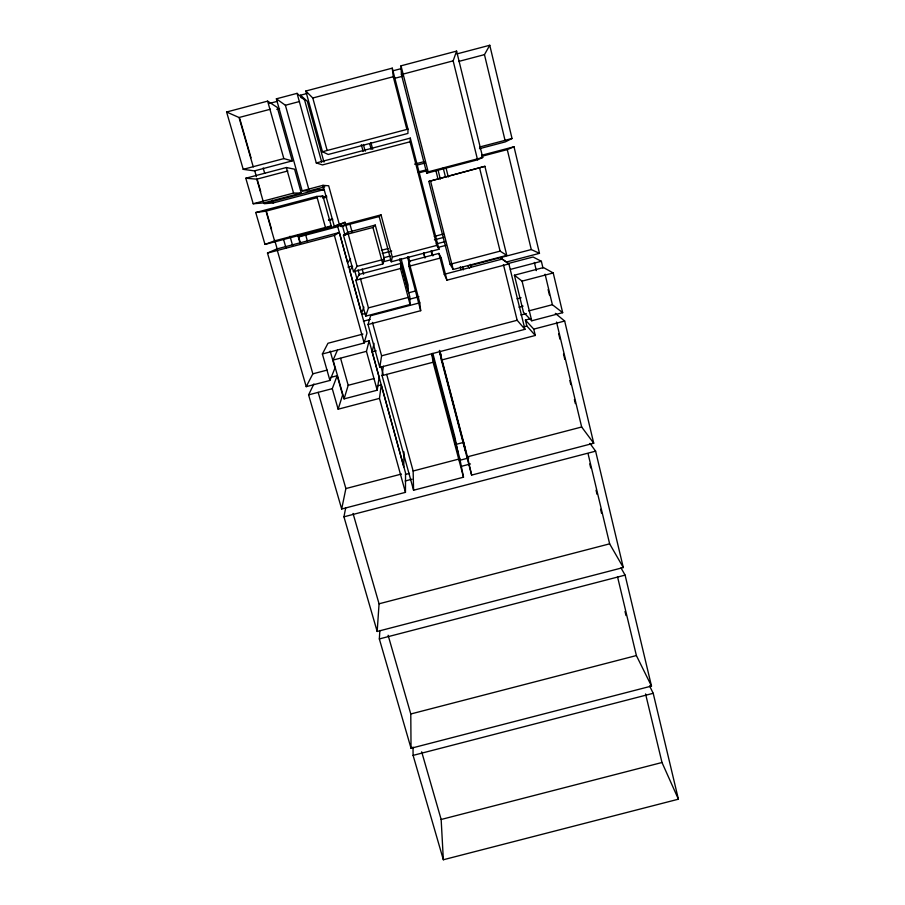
<?xml version="1.0" encoding="UTF-8"?>
<svg xmlns="http://www.w3.org/2000/svg" width="905" height="905" viewBox="0 0 905 905"><rect width="100%" height="100%" fill="white"/><g stroke="black" fill="none" stroke-linecap="round" stroke-linejoin="round"><path stroke-width="1.36" d="M313.888 383.946L308.594 394.863L341.683 508.995L405.451 492.354L405.553 472.987L381.265 384.851L377.272 385.903M403.958 451.855L403.788 466.957L372.17 351.909L374.036 343.357M407.985 129.132L407.917 133.431L328.244 154.472L322.463 151.723L305.8 91.032L392.261 68.147L407.985 129.132L322.463 151.723M620.977 567.865L625.095 575.116L651.487 686.069L411.04 748.265L379.342 638.941L379.862 630.502M391.265 261.783L392.306 257.099L381.039 214.858L379.161 216.521L391.265 261.783L438.97 249.237L436.821 245.391L410.067 141.78L410.304 138.103L316.286 162.934L297.066 93.351L276.376 98.826L302.157 190.831L309.272 190.898L324.805 186.803M589.936 443.371L595.614 451.165L623.296 567.537L377.181 631.475L379.059 603.793L353.041 513.452M410.067 304.487L400.496 268.514L400.926 263.389L359.274 274.351L355.857 280.256L365.711 316.128L410.067 304.487L409.852 296.998L400.926 263.389M405.451 492.354L379.467 398.392L381.265 384.851M432.081 353.765L459.842 458.812L463.496 477.207L413.574 490.239L382.068 375.609L383.335 366.208M337.418 350.212L333.085 360.088L344.081 398.89L377.204 390.213L379.15 377.193L369.127 340.8L363.708 342.226M379.806 367.373L368.03 324.533L420.689 310.698L408.958 266.296L408.811 261.319L438.891 253.411L444.276 274.305L502.071 259.113L508.882 263.921L524.945 329.33L379.806 367.373L381.593 355.812L372.441 322.406M377.181 631.475L343.945 516.823L345.721 507.682M341.683 508.995L345.88 488.564L318.175 392.363M377.204 390.213L366.457 351.332L369.127 340.8M329.929 380.451L322.384 353.979L364.149 343.018L366.978 333.017L339.285 232.506L276.885 248.932L267.484 253.061L306.218 386.661L329.929 380.451L334.997 368.03L330.189 351.072M368.03 324.533L370.609 315.721L419.773 302.813L408.811 261.319M344.081 398.89L348.199 385.304L340.619 358.391M379.467 398.392L338.131 409.207L342.633 394.976L337.18 375.722L330.676 377.43M365.711 316.128L368.448 307.87L360.371 278.367M382.792 264.011L384.41 259.181L375.258 225.074L347.758 232.325L343.481 235.243L353.504 271.715L382.792 264.011L372.962 227.472L375.258 225.074M477.569 159.812L453.156 60.85L456.595 51.11L401.006 65.827L401.413 74.549L426.73 173.217L477.569 159.812L482.727 157.47L456.595 51.11M363.889 307.078L361.559 313.3L349.816 270.561L352.645 266.658M338.131 409.207L332.271 388.664L337.18 375.722M306.218 386.661L312.847 373.833L277.281 250.289M322.384 353.979L327.972 343.255L362.95 334.069M505.081 140.501L484.458 54.639L489.763 45.25L456.968 53.904M353.504 271.715L357.079 266.364L384.41 259.181M350.574 259.079L347.622 262.597L337.757 226.68L340.993 225.051M426.73 173.217L428.178 171.848L482.727 157.47M267.484 253.061L334.398 235.436L339.285 232.506M345.54 224.214L345.009 222.302L340.529 224.497L341.094 226.555L345.54 224.214L381.039 214.858M489.763 45.25L512.038 138.499L505.409 141.859L479.469 148.692M428.846 181.441L484.899 166.316L506.777 255.38L453.201 269.464L450.102 264.283L428.846 181.441L484.899 166.316M302.157 190.831L322.983 185.333L334.25 226.148L345.009 222.302M325.721 228.399L331.207 225.933L322.949 196.114L316.829 196.419L255.742 212.528L264.984 244.407L325.721 228.399L316.829 196.419M481.765 156.316L507.275 149.608L514.006 146.768L539.471 253.343L506.472 261.998L500.318 257.665M300.573 243.581L298.695 236.952L305.449 234.135L340.721 224.87M264.984 244.407L274.566 240.866L331.207 225.933M226.601 112.005L267.631 101.134L277.258 107.412L292.258 160.886L254.418 170.887L243.219 169.337L226.601 112.005L239.044 117.514L270.437 109.211M269.204 103.475L277.405 101.315M301.286 97.91L300.539 95.206L307.281 93.419M392.77 70.85L400.96 68.69M276.376 98.826L285.392 105.252L299.51 101.518M305.8 91.032L312.791 98L393.268 76.71L392.261 68.147M401.413 74.549L453.156 60.85M276.851 109.426L279.543 108.713M394.671 78.328L402.838 76.178M458.609 61.461L484.458 54.639M243.219 169.337L283.842 158.601L292.258 160.886M245.798 178.228L286.353 167.527L294.589 169.19L301.263 193.014L263.649 202.946L253.196 203.749L245.798 178.228L256.794 179.167L287.835 170.966M410.067 141.78L322.474 164.914L316.286 162.934M253.196 203.749L293.559 193.093L301.263 193.014M255.742 212.528L266.002 211.137L317.531 197.539M320.234 196.826L322.949 196.114M414.569 164.144L424.128 161.622M479.65 147.017L512.038 138.499M323.526 189.711L317.938 189.564L264.192 203.704L273.163 202.969L323.526 189.711L322.78 187.018M417.035 165.117L425.079 163.002M322.531 197.143L326.626 196.057M418.133 171.995L426.334 169.835M481.652 155.287L514.006 146.768M322.802 198.138L326.875 197.064M419.083 172.81L427.217 170.672M328.447 219.96L332.52 218.886M328.719 220.379L332.746 219.327M334.25 226.148L340.529 224.497M298.695 236.952L337.757 226.68M341.094 226.555L379.161 216.521M343.481 235.243L372.962 227.472M381.401 250.312L388.087 248.558M434.31 236.42L443.541 233.999M382.317 253.491L391.695 251.024M434.423 239.814L443.755 237.37M347.973 267.099L352.011 266.036M383.596 257.755L390.315 255.991M436.244 243.931L445.464 241.522M392.306 257.099L436.821 245.391M383.166 261.817L391.209 259.701M437.816 247.472L445.803 245.379M355.857 280.256L400.496 268.514M408.958 266.296L441.188 257.823L446.957 280.188L508.882 263.921M450.102 264.283L500.103 251.138L506.777 255.38M470.691 265.437L531.28 249.554L539.471 253.343M507.524 263.694L533.068 256.997L541.36 261.285L542.966 268.016M408.879 292.734L415.587 290.98M510.386 269.396L541.36 261.285M368.448 307.87L408.517 297.349M409.49 299.227L418.947 296.75M361.683 314.408L365.677 313.356M514.402 275.211L543.486 267.563L553.227 272.959L562.672 312.678L531.733 320.789L523.486 312.282L514.402 275.211L522.061 281.138L531.733 320.789M363.414 321.196L370.156 319.431M522.061 281.138L553.227 272.959M333.085 360.088L366.457 351.332M528.746 310.901L552.378 304.702L562.672 312.678M312.847 373.833L327.18 370.077M381.593 355.812L517.162 320.268L524.945 329.33M555.297 313.356L564.663 321.026L593.725 443.224L471.629 475.091L441.391 360.066L535.308 335.461L526.857 326.004L525.398 320.076L530.647 318.696M524.153 326.705L526.857 326.004M525.398 320.076L533.769 329.126L564.663 321.026M308.594 394.863L332.271 388.664M382.068 375.609L433.088 362.249L431.742 353.527M348.199 385.304L373.776 378.607M517.004 298.854L521.099 297.779M518.972 307.191L523.067 306.128M372.17 351.909L376.209 350.857M520.884 314.985L526.337 313.56M455.26 444.57L463.337 442.466M345.88 488.564L401.481 474.05M413.574 490.239L413.144 471.007L459.842 458.812M471.629 475.091L467.455 456.821L581.666 427.002L593.725 443.224M405.463 474.424L409.49 473.372M459.321 460.396L468.869 457.907M405.157 480.996L411.967 479.22M460.962 466.437L470.487 463.948M343.945 516.823L595.614 451.165M379.059 603.793L609.642 543.837L623.296 567.537M379.342 638.941L625.095 575.116M411.04 748.265L410.78 713.988L636.385 655.559L651.487 686.069M413.099 755.381L653.206 693.298L678.399 799.194L443.348 859.75L413.099 755.381L413.008 747.066M443.348 859.75L441.154 819.478L661.996 762.508L678.399 799.194M322.983 185.333L328.685 185.785L339.16 223.84M297.066 93.351L304.646 100.161L321.728 162.21M300.539 95.206L307.338 101.383L323.979 162.108M467.998 266.138L469.605 268.095M438.891 253.411L441.188 257.823M649.564 685.877L653.206 693.298M444.276 274.305L446.957 280.188M239.044 117.514L253.264 166.882M256.794 179.167L263.649 202.946M266.002 211.137L274.566 240.866M388.109 635.253L410.78 713.988M421.673 751.829L441.154 819.478M239.734 118.532L250.99 157.742M254.871 171.26L256.42 176.667M257.201 179.371L260.697 191.543M266.534 211.872L271.534 229.282M274.611 239.995L277.303 249.361M263.174 168.002L264.713 173.375M272.394 200.276L273.163 202.969M283.74 240.017L286.025 248.038M297.768 235.153L300.019 243.128M289.996 236.273L292.632 245.583M305.449 234.135L307.349 240.866M267.631 101.134L283.842 158.601M286.353 167.527L293.559 193.093M285.392 105.252L308.899 189.541M334.398 235.436L364.149 343.018M312.791 98L327.135 150.445M347.758 232.325L357.079 266.364M386.684 374.41L413.144 471.007M342.452 225.865L345.031 235.3M354.817 271.036L357.023 279.068M380.971 366.514L383.2 374.636M349.986 224.293L352.158 232.28M362.158 268.989L363.595 274.238M345.665 224.508L347.848 232.506M358.052 269.837L359.511 275.199M361.333 144.664L363.143 151.474M433.088 362.249L463.496 477.207M370.903 142.515L372.702 149.28M401.119 258.773L408.076 285.041L408.155 291.161L399.614 258.932M369.726 143.918L371.174 149.359M363.369 144.495L365.179 151.259M439.841 351.728L467.455 456.821M408.494 256.839L409.875 262.088M407.476 256.873L409.603 264.927M432.839 353.38L454.921 437.206L457.987 452.839L432.104 354.692M439.977 351.083L441.052 355.167M439.581 351.694L465.577 450.86L463.518 441.81M423.631 252.631L425.033 258.016L423.631 252.868M410.304 138.103L438.97 249.237M393.268 76.71L406.865 129.381M431.504 250.561L432.895 255.911M431.04 251.047L432.092 255.074M401.006 65.827L428.178 171.848M430.441 180.683L453.201 269.464M436.04 171.226L438.088 179.314M460.317 266.771L461.018 269.509M445.927 167.561L448.314 177.029M470.351 264.384L471.019 267.043M443.179 167.9L445.554 177.312M437.941 169.665L440.35 179.133M462.67 267.111L463.36 269.837M479.605 168.059L500.103 251.138M503.418 264.554L517.162 320.268M533.769 329.126L535.308 335.461M507.275 149.608L531.28 249.554M534.38 262.45L536.337 270.629M545.082 274.192L552.378 304.702M556.541 322.056L581.666 427.002M588.035 453.597L609.642 543.837M617.527 576.768L636.385 655.559M645.57 693.931L661.996 762.508M548.113 289.555L549.403 294.94M558.679 333.787L559.969 339.183M563.521 354.025L564.811 359.432M569.856 380.575L570.829 384.636M574.381 399.524L575.354 403.573M589.766 463.903L590.739 467.976M596.044 490.205L597.017 494.288M600.603 509.277L601.576 513.373M625.016 611.475L625.989 615.558M439.4 350.382L441.391 360.066M419.773 302.813L420.689 310.698"/></g></svg>
